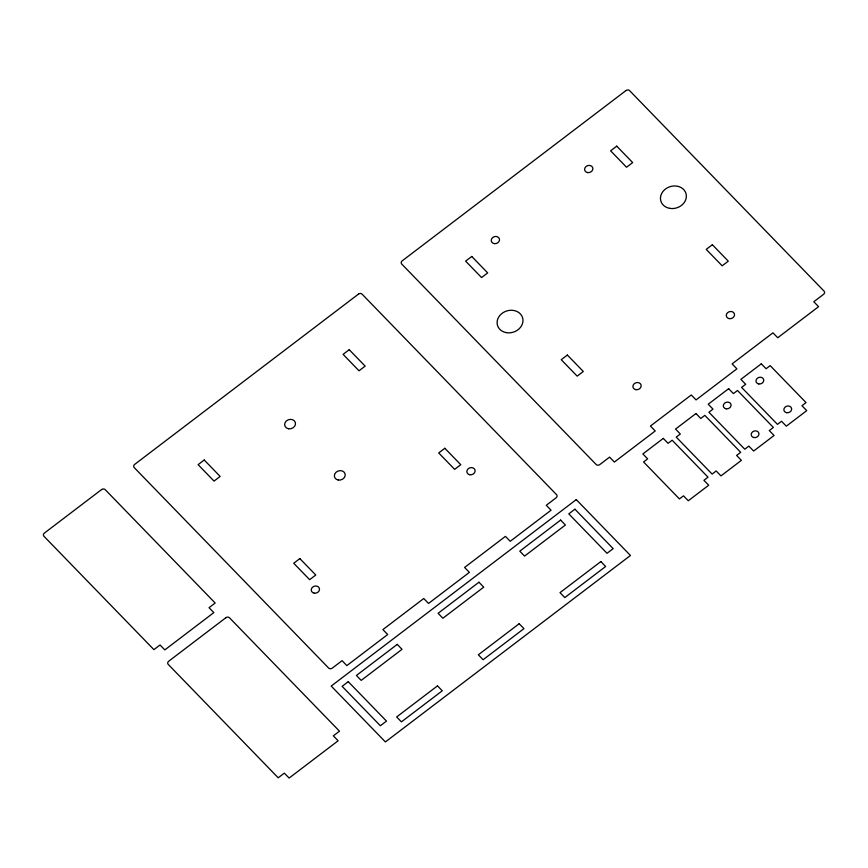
<?xml version="1.0" encoding="UTF-8"?>
<svg xmlns="http://www.w3.org/2000/svg" width="868" height="868" viewBox="0 0 868 868"><rect width="100%" height="100%" fill="white"/><g stroke="black" fill="none" stroke-linecap="round" stroke-linejoin="round"><path stroke-width="1.3" d="M101.578 489.574L44.398 533.071A2.626 2.224 -17.4 0 0 43.953 536.272L153.907 649.644L160.037 644.978L164.811 649.904L213.821 612.613L209.047 607.687L215.166 603.021L105.212 489.661A2.626 2.224 -17.4 0 0 101.578 489.574M358.473 294.1L134.659 464.402A2.626 2.224 -17.4 0 0 134.214 467.592L328.636 668.045A2.626 2.224 -17.4 0 0 332.27 668.132L342.068 660.667L346.853 665.604L387.692 634.53L382.907 629.593L423.758 598.519L428.532 603.444L469.382 572.37L464.597 567.444L505.436 536.37L510.221 541.296L551.061 510.221L546.287 505.295L556.084 497.831A2.626 2.224 -17.4 0 0 556.529 494.641L362.108 294.187A2.626 2.224 -17.4 0 0 358.473 294.1M625.991 90.554L402.177 260.856A2.626 2.224 -17.4 0 0 401.732 264.046L596.153 464.499A2.626 2.224 -17.4 0 0 599.788 464.586L609.586 457.121L614.37 462.058L655.21 430.984L650.436 426.047L691.275 394.973L696.049 399.909L736.899 368.824L732.115 363.898L772.954 332.824L777.739 337.75L818.578 306.675L813.804 301.749L823.602 294.295A2.626 2.224 -17.4 0 0 824.047 291.095L629.625 90.652A2.626 2.224 -17.4 0 0 625.991 90.554M204.23 460.007L198.099 464.673L214.038 481.1L220.157 476.445L204.23 460.007M349.218 349.695L343.088 354.35L359.026 370.788L365.157 366.122L349.218 349.695M471.747 256.461L465.617 261.127L481.556 277.554L487.686 272.899L471.747 256.461M616.736 146.149L610.605 150.804L626.544 167.242L632.674 162.576L616.736 146.149M299.84 558.591L293.72 563.256L309.648 579.683L315.778 575.017L299.84 558.591M444.839 448.268L438.709 452.933L454.648 469.36L460.767 464.705L444.839 448.268M567.357 355.045L561.238 359.71L577.177 376.137L583.296 371.471L567.357 355.045M712.357 244.722L706.226 249.387L722.165 265.814L728.285 261.159L712.357 244.722M225.875 617.723L168.696 661.232A2.626 2.224 -17.4 0 0 168.251 664.421L278.205 777.793L284.335 773.128L289.12 778.064L338.129 740.773L333.345 735.836L339.475 731.181L229.51 617.81A2.626 2.224 -17.4 0 0 225.875 617.723M576.265 499.61L331.207 686.067L385.392 741.934L630.45 555.477L576.265 499.61M663.293 438.394L642.873 453.931L647.647 458.857L643.568 461.971L679.427 498.937L683.507 495.834L688.291 500.76L708.711 485.223L703.926 480.297L708.017 477.183L672.158 440.217L668.078 443.32L663.293 438.394M695.962 413.537L675.543 429.074L680.328 434L676.237 437.114L712.096 474.08L716.187 470.966L720.961 475.903L741.38 460.365L736.606 455.429L740.686 452.326L704.827 415.36L700.747 418.463L695.962 413.537M728.643 388.68L708.223 404.217L712.997 409.143L708.917 412.246L744.777 449.212L748.856 446.109L753.641 451.034L774.061 435.497L769.276 430.571L773.366 427.468L737.507 390.491L733.417 393.605L728.643 388.68M761.312 363.811L740.892 379.349L745.677 384.285L741.587 387.388L777.446 424.354L781.525 421.251L786.31 426.177L806.73 410.64L801.956 405.714L806.036 402.6L770.176 365.634L766.097 368.748L761.312 363.811M348.242 681.673L342.122 686.338L380.368 725.767L386.488 721.102L348.242 681.673M397.251 644.381L356.412 675.456L361.196 680.393L402.036 649.307L397.251 644.381M478.941 582.233L438.101 613.307L442.875 618.233L483.726 587.159L478.941 582.233M560.63 520.084L519.78 551.158L524.565 556.084L565.404 525.01L560.63 520.084M574.92 509.201L568.79 513.867L607.036 553.296L613.166 548.641L574.92 509.201M437.494 685.872L396.654 716.946L401.428 721.872L442.279 690.798L437.494 685.872M519.183 623.723L478.333 654.798L483.118 659.723L523.957 628.649L519.183 623.723M600.862 561.563L560.023 592.638L564.808 597.575L605.647 566.5L600.862 561.563M469.805 474.753A4.199 3.559 -17.4 0 0 475.013 470.033A4.199 3.559 -17.4 0 0 468.134 468.829A4.199 3.559 -17.4 0 0 469.805 474.753M314.194 593.159A4.199 3.559 -17.4 0 0 319.402 588.439A4.199 3.559 -17.4 0 0 312.523 587.224A4.199 3.559 -17.4 0 0 314.194 593.159M669.716 208.353A13.118 11.11 -17.4 0 0 686.013 193.607A13.118 11.11 -17.4 0 0 664.508 189.821A13.118 11.11 -17.4 0 0 669.716 208.353M506.348 332.65A13.118 11.11 -17.4 0 0 522.634 317.905A13.118 11.11 -17.4 0 0 501.14 314.118A13.118 11.11 -17.4 0 0 506.348 332.65M758.762 383.949A3.939 3.331 -17.4 0 0 763.645 379.522A3.939 3.331 -17.4 0 0 757.2 378.383A3.939 3.331 -17.4 0 0 758.762 383.949M786.647 412.701A3.939 3.331 -17.4 0 0 791.54 408.275A3.939 3.331 -17.4 0 0 785.084 407.135A3.939 3.331 -17.4 0 0 786.647 412.701M726.082 408.806A3.939 3.331 -17.4 0 0 730.975 404.379A3.939 3.331 -17.4 0 0 724.52 403.251A3.939 3.331 -17.4 0 0 726.082 408.806M753.977 437.559A3.939 3.331 -17.4 0 0 758.86 433.132A3.939 3.331 -17.4 0 0 752.415 432.004A3.939 3.331 -17.4 0 0 753.977 437.559M338.238 480.026A5.512 4.665 -17.4 0 0 345.084 473.83A5.512 4.665 -17.4 0 0 336.057 472.246A5.512 4.665 -17.4 0 0 338.238 480.026M288.523 428.759A5.512 4.665 -17.4 0 0 295.37 422.564A5.512 4.665 -17.4 0 0 286.331 420.98A5.512 4.665 -17.4 0 0 288.523 428.759M635.864 389.667A4.199 3.559 -17.4 0 0 641.072 384.958A4.199 3.559 -17.4 0 0 634.193 383.743A4.199 3.559 -17.4 0 0 635.864 389.667M729.229 318.632A4.199 3.559 -17.4 0 0 734.436 313.912A4.199 3.559 -17.4 0 0 727.558 312.708A4.199 3.559 -17.4 0 0 729.229 318.632M587.549 172.569A4.199 3.559 -17.4 0 0 592.768 167.849A4.199 3.559 -17.4 0 0 585.889 166.634A4.199 3.559 -17.4 0 0 587.549 172.569M494.185 243.604A4.199 3.559 -17.4 0 0 499.404 238.884A4.199 3.559 -17.4 0 0 492.525 237.68A4.199 3.559 -17.4 0 0 494.185 243.604"/></g></svg>
